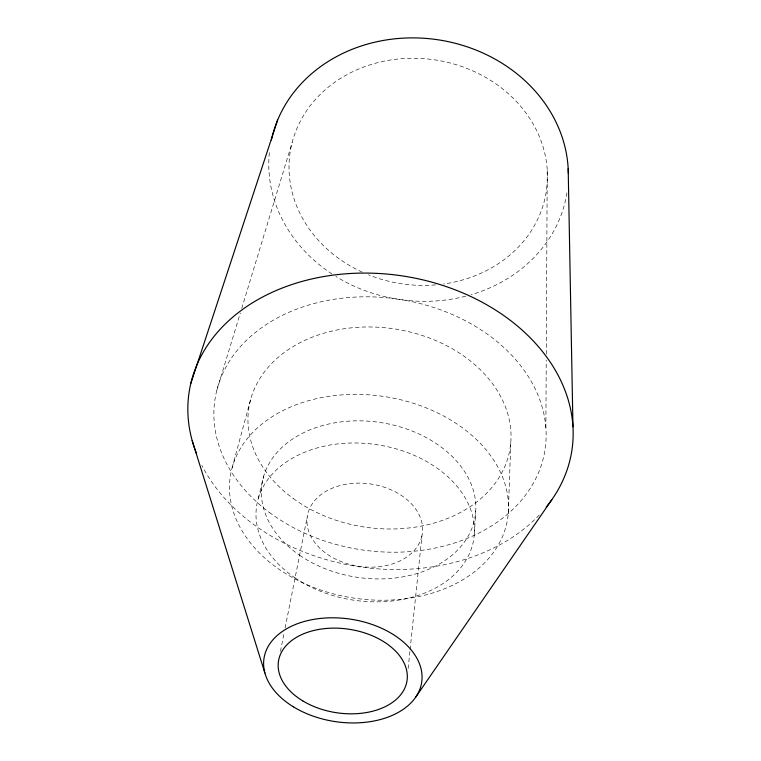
<?xml version="1.0" encoding="UTF-8"?>
<svg xmlns="http://www.w3.org/2000/svg" width="761" height="761" viewBox="0 0 761 761"><rect width="100%" height="100%" fill="white"/><g stroke="black" fill="none" stroke-linecap="round" stroke-linejoin="round"><path stroke-width="0.57" stroke-dasharray="3.81 2.85" d="M545.875 427.739L546.236 360.029M546.265 354.084L547.235 169.96M508.291 513.104L510.812 442.312M474.331 533.784L475.749 510.897M408.134 668.519L409.97 650.883M410.093 649.704L421.975 535.63A58.159 41.589 8.6 0 0 343.744 484.662A58.159 41.589 8.6 0 0 328.666 555.178A58.159 41.589 8.6 0 0 421.975 535.63M280.467 651.311L284.157 632.752M285.08 628.12L307.244 516.814M258.331 498.341L263.734 476.072M232.143 467.73L250.664 399.411M216.828 390.317L240.333 312.98M241.713 308.424L292.195 142.374M566.945 192.828A150.183 131.273 8.6 0 1 471.126 294.697M465.694 296.2A150.183 131.273 8.6 0 1 335.858 276.443M332.043 274.017A150.183 131.273 8.6 0 1 269.651 150.193M362.236 272.134A129.56 113.18 8.6 0 1 324.281 90.607A129.56 113.18 8.6 0 1 531.292 120.875A129.56 113.18 8.6 0 1 443.482 284.015M435.587 284.89A129.56 113.18 8.6 0 1 368.495 274.816M539.264 515.016A193.579 147.025 8.6 0 1 359.553 566.821A193.579 147.025 8.6 0 1 201.903 465.418M293.327 498.588A132.186 100.195 8.6 0 0 508.662 455.249A132.186 100.195 8.6 0 0 336.476 330.112A132.186 100.195 8.6 0 0 293.327 498.588M277.736 568.362A140.262 101.917 8.6 0 0 506.036 526.26A140.262 101.917 8.6 0 0 323.244 397.28A140.262 101.917 8.6 0 0 277.736 568.362M299.653 555.264A107.815 78.269 8.6 0 0 474.217 521.038A107.815 78.269 8.6 0 0 331.977 423.335A107.815 78.269 8.6 0 0 299.653 555.264M269.261 512.362A166.925 126.659 8.6 0 0 542.631 460.852A166.925 126.659 8.6 0 0 328.143 300.319A166.925 126.659 8.6 0 0 269.261 512.362M295.021 577.865A109.822 78.611 8.6 0 0 472.771 543.963A109.822 78.611 8.6 0 0 327.829 445.423A109.822 78.611 8.6 0 0 295.021 577.865"/><path stroke-width="1.14" d="M190.849 383.335L277.641 120.067M415.458 697.495L551.782 499.749M192.191 440.609L264.885 672.99M568.182 168.619L572.957 426.75M271.382 139.995A150.183 131.273 8.6 0 1 431.639 38.954A150.183 131.273 8.6 0 1 568.343 173.27M196.595 453.718A193.579 147.025 8.6 0 1 402.864 275.986A193.579 147.025 8.6 0 1 546.208 507.13M293.346 706.798A79.753 51.796 8.6 0 0 421.166 684.995A79.753 51.796 8.6 0 0 313.979 619.321A79.753 51.796 8.6 0 0 293.346 706.798M302.735 700.871A65.018 42.216 8.6 0 0 406.659 682.636A65.018 42.216 8.6 0 0 318.821 629.442A65.018 42.216 8.6 0 0 302.735 700.871"/></g></svg>
